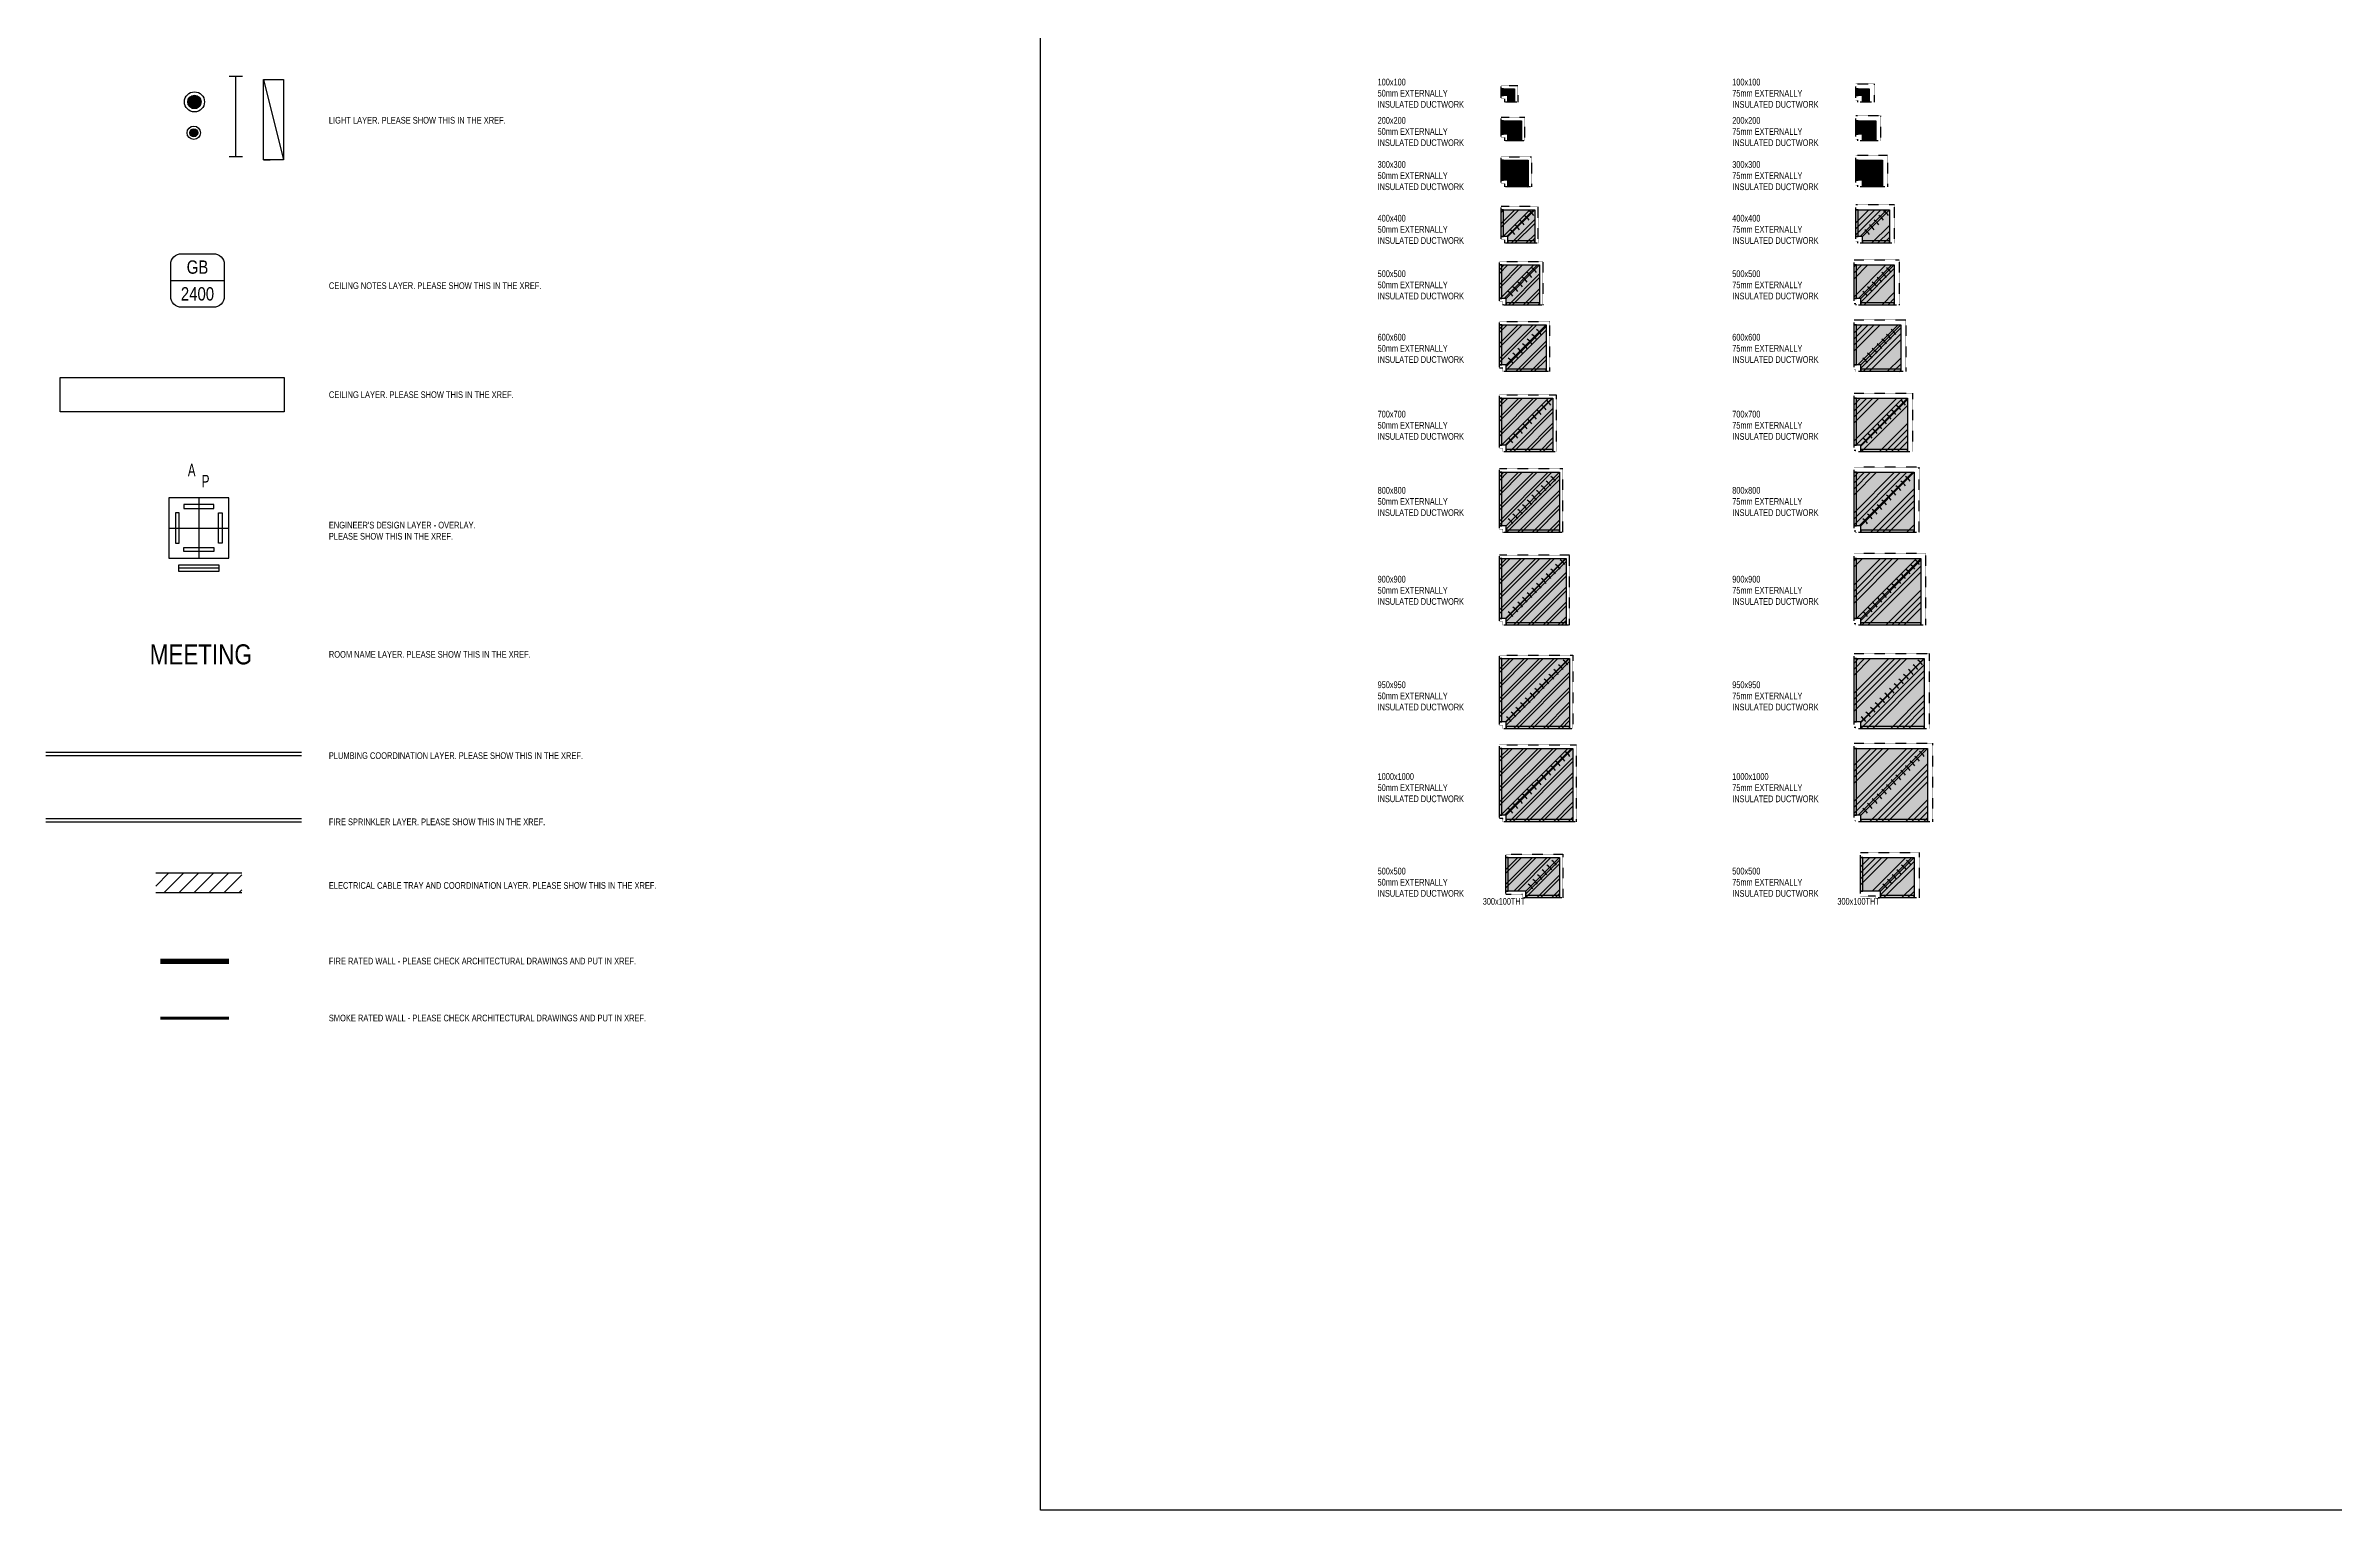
# Model space of a CAD drawing. Header units: millimetres. Extents: x 141 to 153906, y 19826 to 64501.
# Drawn here: x 77276 to 111494, y 19826 to 41723 of the extents above; entities that cross this region are included whole.
import ezdxf
from ezdxf.enums import TextEntityAlignment as Align

# ---------------------------------------------------------------- set-up
doc = ezdxf.new("R2010")
doc.units = ezdxf.units.MM
doc.set_wipeout_variables(frame=1)
for name, pattern in [('Dashed', [3, 1.5, -1.5]), ('HID', [3.5, 2, -1.5]), ('Ins', [1, 0.5, -0.5]), ('SCEN', [9, 6, -1, 1, -1])]:
    doc.linetypes.add(name, pattern=pattern)
for name, color, linetype in [('Hvac-Notes', 7, 'Continuous'), ('Hvacduct-Flange', 8, 'Continuous'), ('Hvacduct-sa', 160, 'Continuous'), ('Hvacduct-sa-Shading', 163, 'Continuous'), ('Hvacduct-TurningVanes', 1, 'Continuous'), ('HvacDuctText', 7, 'Continuous'), ('Hvacins', 118, 'Continuous'), ('HvacInsulation EX', 118, 'HID'), ('Hvactext', 7, 'Continuous'), ('Xref-Ceiling', 89, 'Continuous'), ('Xref-CeilingNotes', 89, 'Continuous'), ('Xref-ElectCoord', 81, 'Continuous'), ('Xref-FireSprinklerCoord', 20, 'Continuous'), ('Xref-FireWall', 10, 'SCEN'), ('Xref-Lights', 171, 'Continuous'), ('Xref-MechCoord', 1, 'Continuous'), ('Xref-PlumbingCoord', 150, 'Continuous'), ('Xref-RoomName', 254, 'Continuous'), ('Xref-SmokeWall', 216, 'Continuous')]:
    doc.layers.add(name, color=color, linetype=linetype)
doc.styles.add('_Arial', font='arial.ttf')
doc.styles.add('Arial Narrow_1', font='ARIALN.TTF', dxfattribs={"height": 250})
doc.styles.add('HVACS', font='ARIALN.TTF', dxfattribs={"width": 0.8})
doc.styles.add('X_17172_A_L2 Existing & Proposed$0$17172_L2 demo plan$0$CA_WD', font='ARIALN.TTF', dxfattribs={"height": 2})
doc.linetypes.add('X_17172_A_L2 Existing & Proposed$0$17172_L2 demo plan$0$CA_Fire', pattern='A,5,-2,5,-2,5,-2,["FIRE",X_17172_A_L2 Existing & Proposed$0$17172_L2 demo plan$0$CA_WD,S=1.2,R=0,X=0,Y=-1],-7', length=28)
pattern_1 = [(45, (13003.98, 21556.26), (-110.52623, 110.52623), []), (45, (13059.24, 21556.26), (-110.52623, 110.52623), [])]
pattern_2 = [(45, (13003.98, 21556.26), (-269.4077, 269.4077), []), (45, (13093.8, 21556.26), (-269.4077, 269.4077), []), (45, (13183.6, 21556.26), (-269.4077, 269.4077), []), (45, (13273.4, 21556.26), (-269.4077, 269.4077), [])]

msp = doc.modelspace()

# ---------------------------------------------------------------- hatches: boundary and pattern name
at = {"layer": 'Hvacduct-sa-Shading'}
for points in [[(99039.2, 41079.6), (99239.2, 41079.6), (99239.2, 40879.6), (99139.2, 40879.6), (99139.2, 40979.6), (99039.2, 40979.6)], [(104341.7, 41079.6), (104541.7, 41079.6), (104541.7, 40879.6), (104441.7, 40879.6), (104441.7, 40979.6), (104341.7, 40979.6)], [(99039.2, 40602.6), (99339.2, 40602.6), (99339.2, 40302.6), (99139.2, 40302.6), (99139.2, 40402.6), (99039.2, 40402.6)], [(104341.7, 40602.6), (104641.7, 40602.6), (104641.7, 40302.6), (104441.7, 40302.6), (104441.7, 40402.6), (104341.7, 40402.6)], [(99039.2, 40011.8), (99439.2, 40011.8), (99439.2, 39611.8), (99139.2, 39611.8), (99139.2, 39711.8), (99039.2, 39711.8)], [(104341.7, 40011.8), (104741.7, 40011.8), (104741.7, 39611.8), (104441.7, 39611.8), (104441.7, 39711.8), (104341.7, 39711.8)], [(99039.2, 39270.4), (99539.2, 39270.4), (99539.2, 38770.4), (99139.2, 38770.4), (99139.2, 38870.4), (99039.2, 38870.4)], [(104341.7, 39270.4), (104841.7, 39270.4), (104841.7, 38770.4), (104441.7, 38770.4), (104441.7, 38870.4), (104341.7, 38870.4)], [(99011.3, 38445.5), (99611.3, 38445.5), (99611.3, 37845.5), (99111.3, 37845.5), (99111.3, 37945.5), (99011.3, 37945.5)], [(104313.9, 38445.5), (104913.9, 38445.5), (104913.9, 37845.5), (104413.9, 37845.5), (104413.9, 37945.5), (104313.9, 37945.5)], [(99011.3, 37551.5), (99711.3, 37551.5), (99711.3, 36851.5), (99111.3, 36851.5), (99111.3, 36951.5), (99011.3, 36951.5)], [(104313.9, 37551.5), (105013.9, 37551.5), (105013.9, 36851.5), (104413.9, 36851.5), (104413.9, 36951.5), (104313.9, 36951.5)], [(99011.3, 36453.5), (99811.3, 36453.5), (99811.3, 35653.5), (99111.3, 35653.5), (99111.3, 35753.5), (99011.3, 35753.5)], [(104313.9, 36453.5), (105113.9, 36453.5), (105113.9, 35653.5), (104413.9, 35653.5), (104413.9, 35753.5), (104313.9, 35753.5)], [(99011.3, 35345.3), (99911.3, 35345.3), (99911.3, 34445.3), (99111.3, 34445.3), (99111.3, 34545.3), (99011.3, 34545.3)], [(104313.9, 35345.3), (105213.9, 35345.3), (105213.9, 34445.3), (104413.9, 34445.3), (104413.9, 34545.3), (104313.9, 34545.3)], [(99011.3, 34057.9), (100011.3, 34057.9), (100011.3, 33057.9), (99111.3, 33057.9), (99111.3, 33157.9), (99011.3, 33157.9)], [(104313.9, 34057.9), (105313.9, 34057.9), (105313.9, 33057.9), (104413.9, 33057.9), (104413.9, 33157.9), (104313.9, 33157.9)], [(99011.3, 32561.9), (100061.3, 32561.9), (100061.3, 31511.9), (99111.3, 31511.9), (99111.3, 31611.9), (99011.3, 31611.9)], [(104313.9, 32561.9), (105363.9, 32561.9), (105363.9, 31511.9), (104413.9, 31511.9), (104413.9, 31611.9), (104313.9, 31611.9)], [(99011.3, 31217.9), (100111.3, 31217.9), (100111.3, 30117.9), (99111.3, 30117.9), (99111.3, 30217.9), (99011.3, 30217.9)], [(104313.9, 31217.9), (105413.9, 31217.9), (105413.9, 30117.9), (104413.9, 30117.9), (104413.9, 30217.9), (104313.9, 30217.9)], [(99108.1, 29584.2), (99908.1, 29584.2), (99908.1, 28984.2), (99408.1, 28984.2), (99408.1, 29084.2), (99108.1, 29084.2)], [(104410.7, 29584.2), (105210.7, 29584.2), (105210.7, 28984.2), (104710.7, 28984.2), (104710.7, 29084.2), (104410.7, 29084.2)]]:
    msp.add_hatch(color=256, dxfattribs=at).paths.add_polyline_path(points)
at = {"layer": 'HvacInsulation EX'}
h = msp.add_hatch(dxfattribs=at)
h.set_pattern_fill('BRICK_EXISTING', color=256, scale=15.384615, style=0)
h.set_pattern_definition(pattern_1)
h.paths.add_polyline_path([(99039.2, 41079.6), (99239.2, 41079.6), (99239.2, 40879.6), (99139.2, 40879.6), (99139.2, 40979.6), (99039.2, 40979.6)])
h = msp.add_hatch(dxfattribs=at)
h.set_pattern_fill('ANSI34', color=256, scale=20, style=0)
h.set_pattern_definition(pattern_2)
h.paths.add_polyline_path([(104341.7, 41079.6), (104541.7, 41079.6), (104541.7, 40879.6), (104441.7, 40879.6), (104441.7, 40979.6), (104341.7, 40979.6)])
h = msp.add_hatch(dxfattribs=at)
h.set_pattern_fill('BRICK_EXISTING', color=256, scale=15.384615, style=0)
h.set_pattern_definition(pattern_1)
h.paths.add_polyline_path([(99039.2, 40602.6), (99339.2, 40602.6), (99339.2, 40302.6), (99139.2, 40302.6), (99139.2, 40402.6), (99039.2, 40402.6)])
h = msp.add_hatch(dxfattribs=at)
h.set_pattern_fill('ANSI34', color=256, scale=20, style=0)
h.set_pattern_definition(pattern_2)
h.paths.add_polyline_path([(104341.7, 40602.6), (104641.7, 40602.6), (104641.7, 40302.6), (104441.7, 40302.6), (104441.7, 40402.6), (104341.7, 40402.6)])
h = msp.add_hatch(dxfattribs=at)
h.set_pattern_fill('BRICK_EXISTING', color=256, scale=15.384615, style=0)
h.set_pattern_definition(pattern_1)
h.paths.add_polyline_path([(99039.2, 40011.8), (99439.2, 40011.8), (99439.2, 39611.8), (99139.2, 39611.8), (99139.2, 39711.8), (99039.2, 39711.8)])
h = msp.add_hatch(dxfattribs=at)
h.set_pattern_fill('ANSI34', color=256, scale=20, style=0)
h.set_pattern_definition(pattern_2)
h.paths.add_polyline_path([(104341.7, 40011.8), (104741.7, 40011.8), (104741.7, 39611.8), (104441.7, 39611.8), (104441.7, 39711.8), (104341.7, 39711.8)])
h = msp.add_hatch(dxfattribs=at)
h.set_pattern_fill('BRICK_EXISTING', color=256, scale=15.384615, style=0)
h.set_pattern_definition(pattern_1)
h.paths.add_polyline_path([(99039.2, 39270.4), (99539.2, 39270.4), (99539.2, 38770.4), (99139.2, 38770.4), (99139.2, 38870.4), (99039.2, 38870.4)])
h = msp.add_hatch(dxfattribs=at)
h.set_pattern_fill('ANSI34', color=256, scale=20, style=0)
h.set_pattern_definition(pattern_2)
h.paths.add_polyline_path([(104341.7, 39270.4), (104841.7, 39270.4), (104841.7, 38770.4), (104441.7, 38770.4), (104441.7, 38870.4), (104341.7, 38870.4)])
h = msp.add_hatch(dxfattribs=at)
h.set_pattern_fill('BRICK_EXISTING', color=256, scale=15.384615, style=0)
h.set_pattern_definition(pattern_1)
h.paths.add_polyline_path([(99011.3, 38445.5), (99611.3, 38445.5), (99611.3, 37845.5), (99111.3, 37845.5), (99111.3, 37945.5), (99011.3, 37945.5)])
h = msp.add_hatch(dxfattribs=at)
h.set_pattern_fill('ANSI34', color=256, scale=20, style=0)
h.set_pattern_definition(pattern_2)
h.paths.add_polyline_path([(104313.9, 38445.5), (104913.9, 38445.5), (104913.9, 37845.5), (104413.9, 37845.5), (104413.9, 37945.5), (104313.9, 37945.5)])
h = msp.add_hatch(dxfattribs=at)
h.set_pattern_fill('BRICK_EXISTING', color=256, scale=15.384615, style=0)
h.set_pattern_definition(pattern_1)
h.paths.add_polyline_path([(99011.3, 37551.5), (99711.3, 37551.5), (99711.3, 36851.5), (99111.3, 36851.5), (99111.3, 36951.5), (99011.3, 36951.5)])
h = msp.add_hatch(dxfattribs=at)
h.set_pattern_fill('ANSI34', color=256, scale=20, style=0)
h.set_pattern_definition(pattern_2)
h.paths.add_polyline_path([(104313.9, 37551.5), (105013.9, 37551.5), (105013.9, 36851.5), (104413.9, 36851.5), (104413.9, 36951.5), (104313.9, 36951.5)])
h = msp.add_hatch(dxfattribs=at)
h.set_pattern_fill('BRICK_EXISTING', color=256, scale=15.384615, style=0)
h.set_pattern_definition(pattern_1)
h.paths.add_polyline_path([(99011.3, 36453.5), (99811.3, 36453.5), (99811.3, 35653.5), (99111.3, 35653.5), (99111.3, 35753.5), (99011.3, 35753.5)])
h = msp.add_hatch(dxfattribs=at)
h.set_pattern_fill('ANSI34', color=256, scale=20, style=0)
h.set_pattern_definition(pattern_2)
h.paths.add_polyline_path([(104313.9, 36453.5), (105113.9, 36453.5), (105113.9, 35653.5), (104413.9, 35653.5), (104413.9, 35753.5), (104313.9, 35753.5)])
h = msp.add_hatch(dxfattribs=at)
h.set_pattern_fill('BRICK_EXISTING', color=256, scale=15.384615, style=0)
h.set_pattern_definition(pattern_1)
h.paths.add_polyline_path([(99011.3, 35345.3), (99911.3, 35345.3), (99911.3, 34445.3), (99111.3, 34445.3), (99111.3, 34545.3), (99011.3, 34545.3)])
h = msp.add_hatch(dxfattribs=at)
h.set_pattern_fill('ANSI34', color=256, scale=20, style=0)
h.set_pattern_definition(pattern_2)
h.paths.add_polyline_path([(104313.9, 35345.3), (105213.9, 35345.3), (105213.9, 34445.3), (104413.9, 34445.3), (104413.9, 34545.3), (104313.9, 34545.3)])
h = msp.add_hatch(dxfattribs=at)
h.set_pattern_fill('BRICK_EXISTING', color=256, scale=15.384615, style=0)
h.set_pattern_definition(pattern_1)
h.paths.add_polyline_path([(99011.3, 34057.9), (100011.3, 34057.9), (100011.3, 33057.9), (99111.3, 33057.9), (99111.3, 33157.9), (99011.3, 33157.9)])
h = msp.add_hatch(dxfattribs=at)
h.set_pattern_fill('ANSI34', color=256, scale=20, style=0)
h.set_pattern_definition(pattern_2)
h.paths.add_polyline_path([(104313.9, 34057.9), (105313.9, 34057.9), (105313.9, 33057.9), (104413.9, 33057.9), (104413.9, 33157.9), (104313.9, 33157.9)])
h = msp.add_hatch(dxfattribs=at)
h.set_pattern_fill('BRICK_EXISTING', color=256, scale=15.384615, style=0)
h.set_pattern_definition(pattern_1)
h.paths.add_polyline_path([(99011.3, 32561.9), (100061.3, 32561.9), (100061.3, 31511.9), (99111.3, 31511.9), (99111.3, 31611.9), (99011.3, 31611.9)])
h = msp.add_hatch(dxfattribs=at)
h.set_pattern_fill('ANSI34', color=256, scale=20, style=0)
h.set_pattern_definition(pattern_2)
h.paths.add_polyline_path([(104313.9, 32561.9), (105363.9, 32561.9), (105363.9, 31511.9), (104413.9, 31511.9), (104413.9, 31611.9), (104313.9, 31611.9)])
h = msp.add_hatch(dxfattribs=at)
h.set_pattern_fill('BRICK_EXISTING', color=256, scale=15.384615, style=0)
h.set_pattern_definition(pattern_1)
h.paths.add_polyline_path([(99011.3, 31217.9), (100111.3, 31217.9), (100111.3, 30117.9), (99111.3, 30117.9), (99111.3, 30217.9), (99011.3, 30217.9)])
h = msp.add_hatch(dxfattribs=at)
h.set_pattern_fill('ANSI34', color=256, scale=20, style=0)
h.set_pattern_definition(pattern_2)
h.paths.add_polyline_path([(104313.9, 31217.9), (105413.9, 31217.9), (105413.9, 30117.9), (104413.9, 30117.9), (104413.9, 30217.9), (104313.9, 30217.9)])
h = msp.add_hatch(dxfattribs=at)
h.set_pattern_fill('BRICK_EXISTING', color=256, scale=15.384615, style=0)
h.set_pattern_definition(pattern_1)
h.paths.add_polyline_path([(99108.1, 29584.2), (99908.1, 29584.2), (99908.1, 28984.2), (99408.1, 28984.2), (99408.1, 29084.2), (99108.1, 29084.2)])
h = msp.add_hatch(dxfattribs=at)
h.set_pattern_fill('ANSI34', color=256, scale=20, style=0)
h.set_pattern_definition(pattern_2)
h.paths.add_polyline_path([(104410.7, 29584.2), (105210.7, 29584.2), (105210.7, 28984.2), (104710.7, 28984.2), (104710.7, 29084.2), (104410.7, 29084.2)])
at = {"layer": 'Xref-Lights'}
h = msp.add_hatch(dxfattribs=at)
h.set_pattern_fill('GRATE', color=256, scale=15)
h.set_pattern_definition([(0, (73230.358, 35171.806), (0, 11.90625), []), (90, (73230.36, 35171.806), (-47.625, 3e-15), [])])
h.paths.add_polyline_path([(79598.8, 40884.1, 1), (79398.8, 40884.1, 1)])

# ---------------------------------------------------------------- linework, layer by layer
msp.add_lwpolyline([(92147.1, 64500.7), (153906.1, 64500.7), (153906.1, 19825.7), (92147.1, 19825.7)], close=True)
at = {"layer": 'Hvacduct-Flange', "elevation": 100.5, "flags": 128}
for points in [[(99039.2, 40944.6), (99039.2, 40979.6), (99074.2, 40979.6), (99074.2, 41079.6), (99039.2, 41079.6), (99039.2, 41114.6)], [(104341.7, 40944.6), (104341.7, 40979.6), (104376.7, 40979.6), (104376.7, 41079.6), (104341.7, 41079.6), (104341.7, 41114.6)], [(99274.2, 40879.6), (99239.2, 40879.6), (99239.2, 40914.6), (99139.2, 40914.6), (99139.2, 40879.6), (99104.2, 40879.6)], [(104576.7, 40879.6), (104541.7, 40879.6), (104541.7, 40914.6), (104441.7, 40914.6), (104441.7, 40879.6), (104406.7, 40879.6)], [(99039.2, 40367.6), (99039.2, 40402.6), (99074.2, 40402.6), (99074.2, 40602.6), (99039.2, 40602.6), (99039.2, 40637.6)], [(104341.7, 40367.6), (104341.7, 40402.6), (104376.7, 40402.6), (104376.7, 40602.6), (104341.7, 40602.6), (104341.7, 40637.6)], [(99039.2, 39676.8), (99039.2, 39711.8), (99074.2, 39711.8), (99074.2, 40011.8), (99039.2, 40011.8), (99039.2, 40046.8)], [(99374.2, 40302.6), (99339.2, 40302.6), (99339.2, 40337.6), (99139.2, 40337.6), (99139.2, 40302.6), (99104.2, 40302.6)], [(104341.7, 39676.8), (104341.7, 39711.8), (104376.7, 39711.8), (104376.7, 40011.8), (104341.7, 40011.8), (104341.7, 40046.8)], [(104676.7, 40302.6), (104641.7, 40302.6), (104641.7, 40337.6), (104441.7, 40337.6), (104441.7, 40302.6), (104406.7, 40302.6)], [(99474.2, 39611.8), (99439.2, 39611.8), (99439.2, 39646.8), (99139.2, 39646.8), (99139.2, 39611.8), (99104.2, 39611.8)], [(104776.7, 39611.8), (104741.7, 39611.8), (104741.7, 39646.8), (104441.7, 39646.8), (104441.7, 39611.8), (104406.7, 39611.8)], [(99039.2, 38835.4), (99039.2, 38870.4), (99074.2, 38870.4), (99074.2, 39270.4), (99039.2, 39270.4), (99039.2, 39305.4)], [(104341.7, 38835.4), (104341.7, 38870.4), (104376.7, 38870.4), (104376.7, 39270.4), (104341.7, 39270.4), (104341.7, 39305.4)], [(99574.2, 38770.4), (99539.2, 38770.4), (99539.2, 38805.4), (99139.2, 38805.4), (99139.2, 38770.4), (99104.2, 38770.4)], [(104876.7, 38770.4), (104841.7, 38770.4), (104841.7, 38805.4), (104441.7, 38805.4), (104441.7, 38770.4), (104406.7, 38770.4)], [(99011.3, 37910.5), (99011.3, 37945.5), (99046.3, 37945.5), (99046.3, 38445.5), (99011.3, 38445.5), (99011.3, 38480.5)], [(104313.9, 37910.5), (104313.9, 37945.5), (104348.9, 37945.5), (104348.9, 38445.5), (104313.9, 38445.5), (104313.9, 38480.5)], [(99646.3, 37845.5), (99611.3, 37845.5), (99611.3, 37880.5), (99111.3, 37880.5), (99111.3, 37845.5), (99076.3, 37845.5)], [(104948.9, 37845.5), (104913.9, 37845.5), (104913.9, 37880.5), (104413.9, 37880.5), (104413.9, 37845.5), (104378.9, 37845.5)], [(99011.3, 36916.5), (99011.3, 36951.5), (99046.3, 36951.5), (99046.3, 37551.5), (99011.3, 37551.5), (99011.3, 37586.5)], [(104313.9, 36916.5), (104313.9, 36951.5), (104348.9, 36951.5), (104348.9, 37551.5), (104313.9, 37551.5), (104313.9, 37586.5)], [(99746.3, 36851.5), (99711.3, 36851.5), (99711.3, 36886.5), (99111.3, 36886.5), (99111.3, 36851.5), (99076.3, 36851.5)], [(105048.9, 36851.5), (105013.9, 36851.5), (105013.9, 36886.5), (104413.9, 36886.5), (104413.9, 36851.5), (104378.9, 36851.5)], [(99011.3, 35718.5), (99011.3, 35753.5), (99046.3, 35753.5), (99046.3, 36453.5), (99011.3, 36453.5), (99011.3, 36488.5)], [(104313.9, 35718.5), (104313.9, 35753.5), (104348.9, 35753.5), (104348.9, 36453.5), (104313.9, 36453.5), (104313.9, 36488.5)], [(99846.3, 35653.5), (99811.3, 35653.5), (99811.3, 35688.5), (99111.3, 35688.5), (99111.3, 35653.5), (99076.3, 35653.5)], [(105148.9, 35653.5), (105113.9, 35653.5), (105113.9, 35688.5), (104413.9, 35688.5), (104413.9, 35653.5), (104378.9, 35653.5)], [(99011.3, 34510.3), (99011.3, 34545.3), (99046.3, 34545.3), (99046.3, 35345.3), (99011.3, 35345.3), (99011.3, 35380.3)], [(104313.9, 34510.3), (104313.9, 34545.3), (104348.9, 34545.3), (104348.9, 35345.3), (104313.9, 35345.3), (104313.9, 35380.3)], [(99946.3, 34445.3), (99911.3, 34445.3), (99911.3, 34480.3), (99111.3, 34480.3), (99111.3, 34445.3), (99076.3, 34445.3)], [(105248.9, 34445.3), (105213.9, 34445.3), (105213.9, 34480.3), (104413.9, 34480.3), (104413.9, 34445.3), (104378.9, 34445.3)], [(99011.3, 33122.9), (99011.3, 33157.9), (99046.3, 33157.9), (99046.3, 34057.9), (99011.3, 34057.9), (99011.3, 34092.9)], [(104313.9, 33122.9), (104313.9, 33157.9), (104348.9, 33157.9), (104348.9, 34057.9), (104313.9, 34057.9), (104313.9, 34092.9)], [(100046.3, 33057.9), (100011.3, 33057.9), (100011.3, 33092.9), (99111.3, 33092.9), (99111.3, 33057.9), (99076.3, 33057.9)], [(105348.9, 33057.9), (105313.9, 33057.9), (105313.9, 33092.9), (104413.9, 33092.9), (104413.9, 33057.9), (104378.9, 33057.9)], [(99011.3, 31576.9), (99011.3, 31611.9), (99046.3, 31611.9), (99046.3, 32561.9), (99011.3, 32561.9), (99011.3, 32596.9)], [(104313.9, 31576.9), (104313.9, 31611.9), (104348.9, 31611.9), (104348.9, 32561.9), (104313.9, 32561.9), (104313.9, 32596.9)], [(100096.3, 31511.9), (100061.3, 31511.9), (100061.3, 31546.9), (99111.3, 31546.9), (99111.3, 31511.9), (99076.3, 31511.9)], [(105398.9, 31511.9), (105363.9, 31511.9), (105363.9, 31546.9), (104413.9, 31546.9), (104413.9, 31511.9), (104378.9, 31511.9)], [(99011.3, 30182.9), (99011.3, 30217.9), (99046.3, 30217.9), (99046.3, 31217.9), (99011.3, 31217.9), (99011.3, 31252.9)], [(104313.9, 30182.9), (104313.9, 30217.9), (104348.9, 30217.9), (104348.9, 31217.9), (104313.9, 31217.9), (104313.9, 31252.9)], [(100146.3, 30117.9), (100111.3, 30117.9), (100111.3, 30152.9), (99111.3, 30152.9), (99111.3, 30117.9), (99076.3, 30117.9)], [(105448.9, 30117.9), (105413.9, 30117.9), (105413.9, 30152.9), (104413.9, 30152.9), (104413.9, 30117.9), (104378.9, 30117.9)], [(99108.1, 29049.2), (99108.1, 29084.2), (99143.1, 29084.2), (99143.1, 29584.2), (99108.1, 29584.2), (99108.1, 29619.2)], [(104410.7, 29049.2), (104410.7, 29084.2), (104445.7, 29084.2), (104445.7, 29584.2), (104410.7, 29584.2), (104410.7, 29619.2)], [(99943.1, 28984.2), (99908.1, 28984.2), (99908.1, 29019.2), (99408.1, 29019.2), (99408.1, 28984.2), (99373.1, 28984.2)], [(105245.7, 28984.2), (105210.7, 28984.2), (105210.7, 29019.2), (104710.7, 29019.2), (104710.7, 28984.2), (104675.7, 28984.2)]]:
    msp.add_lwpolyline(points, dxfattribs=at)
at = {"layer": 'Hvacduct-sa', "elevation": 100.5, "flags": 128}
for points in [[(99039.2, 41079.6), (99239.2, 41079.6), (99239.2, 40879.6), (99139.2, 40879.6), (99139.2, 40979.6), (99039.2, 40979.6)], [(104341.7, 41079.6), (104541.7, 41079.6), (104541.7, 40879.6), (104441.7, 40879.6), (104441.7, 40979.6), (104341.7, 40979.6)], [(99039.2, 40602.6), (99339.2, 40602.6), (99339.2, 40302.6), (99139.2, 40302.6), (99139.2, 40402.6), (99039.2, 40402.6)], [(104341.7, 40602.6), (104641.7, 40602.6), (104641.7, 40302.6), (104441.7, 40302.6), (104441.7, 40402.6), (104341.7, 40402.6)], [(99039.2, 40011.8), (99439.2, 40011.8), (99439.2, 39611.8), (99139.2, 39611.8), (99139.2, 39711.8), (99039.2, 39711.8)], [(104341.7, 40011.8), (104741.7, 40011.8), (104741.7, 39611.8), (104441.7, 39611.8), (104441.7, 39711.8), (104341.7, 39711.8)], [(99039.2, 39270.4), (99539.2, 39270.4), (99539.2, 38770.4), (99139.2, 38770.4), (99139.2, 38870.4), (99039.2, 38870.4)], [(104341.7, 39270.4), (104841.7, 39270.4), (104841.7, 38770.4), (104441.7, 38770.4), (104441.7, 38870.4), (104341.7, 38870.4)], [(99011.3, 38445.5), (99611.3, 38445.5), (99611.3, 37845.5), (99111.3, 37845.5), (99111.3, 37945.5), (99011.3, 37945.5)], [(104313.9, 38445.5), (104913.9, 38445.5), (104913.9, 37845.5), (104413.9, 37845.5), (104413.9, 37945.5), (104313.9, 37945.5)], [(99011.3, 37551.5), (99711.3, 37551.5), (99711.3, 36851.5), (99111.3, 36851.5), (99111.3, 36951.5), (99011.3, 36951.5)], [(104313.9, 37551.5), (105013.9, 37551.5), (105013.9, 36851.5), (104413.9, 36851.5), (104413.9, 36951.5), (104313.9, 36951.5)], [(99011.3, 36453.5), (99811.3, 36453.5), (99811.3, 35653.5), (99111.3, 35653.5), (99111.3, 35753.5), (99011.3, 35753.5)], [(104313.9, 36453.5), (105113.9, 36453.5), (105113.9, 35653.5), (104413.9, 35653.5), (104413.9, 35753.5), (104313.9, 35753.5)], [(99011.3, 35345.3), (99911.3, 35345.3), (99911.3, 34445.3), (99111.3, 34445.3), (99111.3, 34545.3), (99011.3, 34545.3)], [(104313.9, 35345.3), (105213.9, 35345.3), (105213.9, 34445.3), (104413.9, 34445.3), (104413.9, 34545.3), (104313.9, 34545.3)], [(99011.3, 34057.9), (100011.3, 34057.9), (100011.3, 33057.9), (99111.3, 33057.9), (99111.3, 33157.9), (99011.3, 33157.9)], [(104313.9, 34057.9), (105313.9, 34057.9), (105313.9, 33057.9), (104413.9, 33057.9), (104413.9, 33157.9), (104313.9, 33157.9)], [(99011.3, 32561.9), (100061.3, 32561.9), (100061.3, 31511.9), (99111.3, 31511.9), (99111.3, 31611.9), (99011.3, 31611.9)], [(104313.9, 32561.9), (105363.9, 32561.9), (105363.9, 31511.9), (104413.9, 31511.9), (104413.9, 31611.9), (104313.9, 31611.9)], [(99011.3, 31217.9), (100111.3, 31217.9), (100111.3, 30117.9), (99111.3, 30117.9), (99111.3, 30217.9), (99011.3, 30217.9)], [(104313.9, 31217.9), (105413.9, 31217.9), (105413.9, 30117.9), (104413.9, 30117.9), (104413.9, 30217.9), (104313.9, 30217.9)], [(99108.1, 29584.2), (99908.1, 29584.2), (99908.1, 28984.2), (99408.1, 28984.2), (99408.1, 29084.2), (99108.1, 29084.2)], [(104410.7, 29584.2), (105210.7, 29584.2), (105210.7, 28984.2), (104710.7, 28984.2), (104710.7, 29084.2), (104410.7, 29084.2)]]:
    msp.add_lwpolyline(points, close=True, dxfattribs=at)
at = {"layer": 'Hvacduct-TurningVanes', "elevation": 100.5, "flags": 128}
for points in [[(99139.2, 40402.6), (99339.2, 40602.6)], [(104441.7, 40402.6), (104641.7, 40602.6)], [(99139.2, 39711.8), (99439.2, 40011.8)], [(104441.7, 39711.8), (104741.7, 40011.8)], [(99139.2, 38870.4), (99539.2, 39270.4)], [(104441.7, 38870.4), (104841.7, 39270.4)], [(99111.3, 37945.5), (99611.3, 38445.5)], [(104413.9, 37945.5), (104913.9, 38445.5)], [(99111.3, 36951.5), (99711.3, 37551.5)], [(104413.9, 36951.5), (105013.9, 37551.5)], [(99111.3, 35753.5), (99811.3, 36453.5)], [(104413.9, 35753.5), (105113.9, 36453.5)], [(99111.3, 34545.3), (99911.3, 35345.3)], [(104413.9, 34545.3), (105213.9, 35345.3)], [(99111.3, 33157.9), (100011.3, 34057.9)], [(104413.9, 33157.9), (105313.9, 34057.9)], [(99111.3, 31611.9), (100061.3, 32561.9)], [(104413.9, 31611.9), (105363.9, 32561.9)], [(99111.3, 30217.9), (100111.3, 31217.9)], [(104413.9, 30217.9), (105413.9, 31217.9)], [(99408.1, 29084.2), (99908.1, 29584.2)], [(104710.7, 29084.2), (105210.7, 29584.2)]]:
    msp.add_lwpolyline(points, dxfattribs=at)
at = {"layer": 'Hvacduct-TurningVanes'}
for centre in [(98984.4, 40247.7, 100.5), (99055.1, 40318.4, 100.5), (99125.8, 40389.1, 100.5), (104287, 40247.7, 100.5), (104357.7, 40318.4, 100.5), (104428.4, 40389.1, 100.5), (98998.8, 39571.4, 100.5), (99069.5, 39642.1, 100.5), (99140.2, 39712.8, 100.5), (99211, 39783.5, 100.5), (104301.4, 39571.4, 100.5), (104372.1, 39642.1, 100.5), (104442.8, 39712.8, 100.5), (104513.5, 39783.5, 100.5), (99103.8, 38835.1, 100.5), (99174.5, 38905.8, 100.5), (99245.3, 38976.5, 100.5), (99316, 39047.2, 100.5), (104406.4, 38835.1, 100.5), (104477.1, 38905.8, 100.5), (104547.8, 38976.5, 100.5), (104618.5, 39047.2, 100.5), (99033.1, 38764.4, 100.5), (104335.7, 38764.4, 100.5), (99288.1, 38122.3, 100.5), (99358.8, 38193, 100.5), (104590.7, 38122.3, 100.5), (104661.4, 38193, 100.5), (99005.3, 37839.4, 100.5), (99076, 37910.1, 100.5), (99146.7, 37980.8, 100.5), (99217.4, 38051.5, 100.5), (104307.8, 37839.4, 100.5), (104378.5, 37910.1, 100.5), (104449.2, 37980.8, 100.5), (104519.9, 38051.5, 100.5), (99288.1, 37128.2, 100.5), (99358.8, 37198.9, 100.5), (99429.5, 37269.6, 100.5), (104590.7, 37128.2, 100.5), (104661.4, 37198.9, 100.5), (104732.1, 37269.6, 100.5), (99005.3, 36845.4, 100.5), (99076, 36916.1, 100.5), (99146.7, 36986.8, 100.5), (99217.4, 37057.5, 100.5), (104307.8, 36845.4, 100.5), (104378.5, 36916.1, 100.5), (104449.2, 36986.8, 100.5), (104519.9, 37057.5, 100.5), (99429.5, 36071.7, 100.5), (99500.2, 36142.4, 100.5), (99570.9, 36213.1, 100.5), (104732.1, 36071.7, 100.5), (104802.7, 36142.4, 100.5), (104873.4, 36213.1, 100.5), (99146.7, 35788.8, 100.5), (99217.4, 35859.6, 100.5), (99288.1, 35930.3, 100.5), (99358.8, 36001, 100.5), (104449.2, 35788.8, 100.5), (104519.9, 35859.6, 100.5), (104590.7, 35930.3, 100.5), (104661.4, 36001, 100.5), (99005.3, 35647.4, 100.5), (99076, 35718.1, 100.5), (104307.8, 35647.4, 100.5), (104378.5, 35718.1, 100.5), (99641.7, 35075.6, 100.5), (104944.2, 35075.6, 100.5), (99288.1, 34722.1, 100.5), (99358.8, 34792.8, 100.5), (99429.5, 34863.5, 100.5), (99500.2, 34934.2, 100.5), (99571, 35004.9, 100.5), (104590.7, 34722.1, 100.5), (104661.4, 34792.8, 100.5), (104732.1, 34863.5, 100.5), (104802.8, 34934.2, 100.5), (104873.5, 35004.9, 100.5), (99005.3, 34439.2, 100.5), (99076, 34509.9, 100.5), (99146.7, 34580.6, 100.5), (99217.4, 34651.4, 100.5), (104307.8, 34439.2, 100.5), (104378.5, 34509.9, 100.5), (104449.2, 34580.6, 100.5), (104519.9, 34651.4, 100.5), (99641.8, 33688, 100.5), (99712.5, 33758.7, 100.5), (99783.3, 33829.5, 100.5), (104944.4, 33688, 100.5), (105015.1, 33758.7, 100.5), (105085.8, 33829.5, 100.5), (99288.1, 33334.7, 100.5), (99358.8, 33405.4, 100.5), (99429.5, 33476.1, 100.5), (99500.4, 33546.6, 100.5), (99571.1, 33617.3, 100.5), (104590.7, 33334.7, 100.5), (104661.4, 33405.4, 100.5), (104732.1, 33476.1, 100.5), (104803, 33546.6, 100.5), (104873.7, 33617.3, 100.5), (99005.3, 33051.8, 100.5), (99076, 33122.5, 100.5), (99146.7, 33193.2, 100.5), (99217.4, 33263.9, 100.5), (104307.8, 33051.8, 100.5), (104378.5, 33122.5, 100.5), (104449.2, 33193.2, 100.5), (104519.9, 33263.9, 100.5), (99826.9, 32327.4, 100.5), (105129.5, 32327.4, 100.5), (99473.4, 31973.9, 100.5), (99544.1, 32044.6, 100.5), (99614.8, 32115.3, 100.5), (99685.5, 32186, 100.5), (99756.2, 32256.7, 100.5), (104775.9, 31973.9, 100.5), (104846.6, 32044.6, 100.5), (104917.3, 32115.3, 100.5), (104988.1, 32186, 100.5), (105058.8, 32256.7, 100.5), (99119.7, 31620.5, 100.5), (99190.4, 31691.2, 100.5), (99261.1, 31761.9, 100.5), (99331.8, 31832.6, 100.5), (99402.5, 31903.3, 100.5), (104422.2, 31620.5, 100.5), (104492.9, 31691.2, 100.5), (104563.6, 31761.9, 100.5), (104634.3, 31832.6, 100.5), (104705, 31903.3, 100.5), (98978.2, 31479.1, 100.5), (99048.9, 31549.8, 100.5), (104280.8, 31479.1, 100.5), (104351.5, 31549.8, 100.5), (99854, 30960.2, 100.5), (105156.5, 30960.2, 100.5), (99500.4, 30606.7, 100.5), (99571.1, 30677.4, 100.5), (99641.8, 30748.1, 100.5), (99712.5, 30818.8, 100.5), (99783.3, 30889.5, 100.5), (104803, 30606.7, 100.5), (104873.7, 30677.4, 100.5), (104944.4, 30748.1, 100.5), (105015.1, 30818.8, 100.5), (105085.8, 30889.5, 100.5), (99146.7, 30253.3, 100.5), (99217.4, 30324, 100.5), (99288.1, 30394.7, 100.5), (99358.8, 30465.4, 100.5), (99429.5, 30536.1, 100.5), (104449.2, 30253.3, 100.5), (104519.9, 30324, 100.5), (104590.7, 30394.7, 100.5), (104661.4, 30465.4, 100.5), (104732.1, 30536.1, 100.5), (99005.3, 30111.9, 100.5), (99076, 30182.6, 100.5), (104307.8, 30111.9, 100.5), (104378.5, 30182.6, 100.5), (99584.9, 29260.9, 100.5), (99655.6, 29331.7, 100.5), (104887.4, 29260.9, 100.5), (104958.2, 29331.7, 100.5), (99302.1, 28978.1, 100.5), (99372.8, 29048.8, 100.5), (99443.5, 29119.5, 100.5), (99514.2, 29190.2, 100.5), (104604.6, 28978.1, 100.5), (104675.3, 29048.8, 100.5), (104746, 29119.5, 100.5), (104816.7, 29190.2, 100.5)]:
    msp.add_arc(centre, 250, 33.48431, 56.55823, dxfattribs=at)
at = {"layer": 'Hvacins', "linetype": 'Ins', "elevation": 100.5}
for points in [[(99039.2, 41129.6), (99289.2, 41129.6), (99289.2, 40879.6)], [(104341.7, 41154.6), (104616.7, 41154.6), (104616.7, 40879.6)], [(99039.2, 40929.6), (99089.2, 40929.6), (99089.2, 40879.6)], [(104341.7, 40904.6), (104366.7, 40904.6), (104366.7, 40879.6)], [(99389.2, 40302.6), (99389.2, 40652.6), (99039.2, 40652.6)], [(104716.7, 40302.6), (104716.7, 40677.6), (104341.7, 40677.6)], [(99039.2, 40352.6), (99089.2, 40352.6), (99089.2, 40302.6)], [(99039.2, 40061.8), (99489.2, 40061.8), (99489.2, 39611.8)], [(104341.7, 40327.6), (104366.7, 40327.6), (104366.7, 40302.6)], [(104341.7, 40086.8), (104816.7, 40086.8), (104816.7, 39611.8)], [(99039.2, 39661.8), (99089.2, 39661.8), (99089.2, 39611.8)], [(104341.7, 39636.8), (104366.7, 39636.8), (104366.7, 39611.8)], [(99589.2, 38770.4), (99589.2, 39320.4), (99039.2, 39320.4)], [(104916.7, 38770.4), (104916.7, 39345.4), (104341.7, 39345.4)], [(99039.2, 38820.4), (99089.2, 38820.4), (99089.2, 38770.4)], [(104341.7, 38795.4), (104366.7, 38795.4), (104366.7, 38770.4)], [(99011.3, 38495.5), (99661.3, 38495.5), (99661.3, 37845.5)], [(104313.9, 38520.5), (104988.9, 38520.5), (104988.9, 37845.5)], [(99011.3, 37895.5), (99061.3, 37895.5), (99061.3, 37845.5)], [(104313.9, 37870.5), (104338.9, 37870.5), (104338.9, 37845.5)], [(99011.3, 37601.5), (99761.3, 37601.5), (99761.3, 36851.5)], [(104313.9, 37626.5), (105088.9, 37626.5), (105088.9, 36851.5)], [(99061.3, 36851.5), (99061.3, 36901.5), (99011.3, 36901.5)], [(104338.9, 36851.5), (104338.9, 36876.5), (104313.9, 36876.5)], [(99011.3, 36503.5), (99861.3, 36503.5), (99861.3, 35653.5)], [(104313.9, 36528.5), (105188.9, 36528.5), (105188.9, 35653.5)], [(99011.3, 35703.5), (99061.3, 35703.5), (99061.3, 35653.5)], [(104313.9, 35678.5), (104338.9, 35678.5), (104338.9, 35653.5)], [(99961.3, 34445.3), (99961.3, 35395.3), (99011.3, 35395.3)], [(105288.9, 34445.3), (105288.9, 35420.3), (104313.9, 35420.3)], [(99011.3, 34495.3), (99061.3, 34495.3), (99061.3, 34445.3)], [(104313.9, 34470.3), (104338.9, 34470.3), (104338.9, 34445.3)], [(100061.3, 33057.9), (100061.3, 34107.9), (99011.3, 34107.9)], [(105388.9, 33057.9), (105388.9, 34132.9), (104313.9, 34132.9)], [(99011.3, 33107.9), (99061.3, 33107.9), (99061.3, 33057.9)], [(104313.9, 33082.9), (104338.9, 33082.9), (104338.9, 33057.9)], [(99011.3, 32611.9), (100111.3, 32611.9), (100111.3, 31511.9)], [(104313.9, 32636.9), (105438.9, 32636.9), (105438.9, 31511.9)], [(99011.3, 31561.9), (99061.3, 31561.9), (99061.3, 31511.9)], [(104313.9, 31536.9), (104338.9, 31536.9), (104338.9, 31511.9)], [(99011.3, 31267.9), (100161.3, 31267.9), (100161.3, 30117.9)], [(104313.9, 31292.9), (105488.9, 31292.9), (105488.9, 30117.9)], [(99061.3, 30117.9), (99061.3, 30167.9), (99011.3, 30167.9)], [(104338.9, 30117.9), (104338.9, 30142.9), (104313.9, 30142.9)], [(99108.1, 29634.2), (99958.1, 29634.2), (99958.1, 28984.2)], [(104410.7, 29659.2), (105285.7, 29659.2), (105285.7, 28984.2)], [(99358.1, 28984.2), (99358.1, 29034.2), (99108.1, 29034.2)], [(104635.7, 28984.2), (104635.7, 29009.2), (104410.7, 29009.2)]]:
    msp.add_lwpolyline(points, dxfattribs=at)
at = {"layer": 'Xref-Ceiling', "elevation": 100.5}
msp.add_lwpolyline([(77489.6, 36764.6), (80841.4, 36764.6), (80841.4, 36251.3), (77489.6, 36251.3)], close=True, dxfattribs=at)
at = {"layer": 'Xref-CeilingNotes', "linetype": 'ByBlock'}
msp.add_line((79144.1, 38214, 100.5), (79944.1, 38214, 100.5), dxfattribs=at)
at = {"layer": 'Xref-CeilingNotes', "linetype": 'ByBlock', "elevation": 100.5}
msp.add_lwpolyline([(79144.1, 37974), (79144.1, 38454, -0.4142136), (79304.1, 38614), (79784.1, 38614, -0.4142136), (79944.1, 38454), (79944.1, 37974, -0.4142136), (79784.1, 37814), (79304.1, 37814, -0.4142136)], format="xyb", close=True, dxfattribs=at)
at = {"layer": 'Xref-ElectCoord'}
for p, q in [((78920.8, 29159.3, 100.5), (79117.2, 29355.7, 100.5)), ((79041.8, 29055.7, 100.5), (79341.8, 29355.7, 100.5)), ((79266.3, 29055.7, 100.5), (79566.3, 29355.7, 100.5)), ((79490.8, 29055.7, 100.5), (79790.8, 29355.7, 100.5)), ((79715.3, 29055.7, 100.5), (80015.3, 29355.7, 100.5)), ((79939.8, 29055.7, 100.5), (80209, 29324.9, 100.5)), ((80164.3, 29055.7, 100.5), (80209, 29100.4, 100.5))]:
    msp.add_line(p, q, dxfattribs=at)
at = {"layer": 'Xref-ElectCoord', "linetype": 'Continuous', "elevation": 100.5}
for points in [[(78920.8, 29355.7), (80209, 29355.7)], [(80209, 29055.7), (78920.8, 29055.7)]]:
    msp.add_lwpolyline(points, dxfattribs=at)
at = {"layer": 'Xref-FireSprinklerCoord'}
for p, q in [((77275.5, 30171.2, 100.5), (81099.7, 30171.2, 100.5)), ((77275.5, 30121.2, 100.5), (81099.7, 30121.2, 100.5))]:
    msp.add_line(p, q, dxfattribs=at)
at = {"layer": 'Xref-FireWall', "linetype": 'X_17172_A_L2 Existing & Proposed$0$17172_L2 demo plan$0$CA_Fire', "ltscale": 0.5, "const_width": 80, "elevation": 100.5}
msp.add_lwpolyline([(78990, 28034.7), (80013.1, 28034.7)], dxfattribs=at)
at = {"layer": 'Xref-Lights', "linetype": 'Continuous'}
for p, q in [((80017.4, 41267.7, 100.5), (80217.4, 41267.7, 100.5)), ((80117.4, 40067.7, 100.5), (80117.4, 41267.7, 100.5)), ((80531, 40020.1, 100.5), (80531, 41220.1, 100.5)), ((80531, 41220.1, 100.5), (80831, 41220.1, 100.5)), ((80531, 41220.1, 100.5), (80831, 40020.1, 100.5)), ((80831, 41220.1, 100.5), (80831, 40020.1, 100.5)), ((80017.4, 40067.7, 100.5), (80217.4, 40067.7, 100.5)), ((80531, 40020.1, 100.5), (80631, 40020.1, 100.5)), ((80831, 40020.1, 100.5), (80531, 40020.1, 100.5))]:
    msp.add_line(p, q, dxfattribs=at)
at = {"layer": 'Xref-Lights'}
for radius in [150, 100]:
    msp.add_circle((79498.8, 40884.1, 100.5), radius, dxfattribs=at)
at = {"layer": 'Xref-MechCoord'}
for p, q in [((79564.6, 34962.4, 100.5), (79564.6, 34062.4, 100.5)), ((79114.6, 34512.4, 100.5), (80014.6, 34512.4, 100.5)), ((79264.6, 33862.4, 100.5), (79264.6, 33962.4, 100.5)), ((79264.6, 33962.4, 100.5), (79864.6, 33962.4, 100.5)), ((79864.6, 33912.4, 100.5), (79264.6, 33912.4, 100.5)), ((79864.6, 33962.4, 100.5), (79864.6, 33862.4, 100.5)), ((79864.6, 33862.4, 100.5), (79264.6, 33862.4, 100.5))]:
    msp.add_line(p, q, dxfattribs=at)
at = {"layer": 'Xref-MechCoord', "elevation": 100.5}
for points in [[(79114.6, 34062.4), (80014.6, 34062.4), (80014.6, 34962.4), (79114.6, 34962.4)], [(79270.9, 34287.4), (79270.9, 34737.4), (79214.6, 34737.4), (79214.6, 34287.4)], [(79339.6, 34806.1), (79789.6, 34806.1), (79789.6, 34862.4), (79339.6, 34862.4)], [(79858.4, 34287.4), (79858.4, 34737.4), (79914.6, 34737.4), (79914.6, 34287.4)], [(79339.6, 34218.6), (79789.6, 34218.6), (79789.6, 34162.4), (79339.6, 34162.4)]]:
    msp.add_lwpolyline(points, close=True, dxfattribs=at)
at = {"layer": 'Xref-PlumbingCoord'}
for p, q in [((77275.5, 31161.2, 100.5), (81099.7, 31161.2, 100.5)), ((77275.5, 31111.2, 100.5), (81099.7, 31111.2, 100.5))]:
    msp.add_line(p, q, dxfattribs=at)
at = {"layer": 'Xref-SmokeWall', "linetype": 'Dashed', "lineweight": 35, "const_width": 45, "elevation": 100.5}
msp.add_lwpolyline([(78990, 27183.3), (80013.1, 27183.3)], dxfattribs=at)

# ---------------------------------------------------------------- texts
at = {"layer": 'Hvac-Notes', "linetype": 'Continuous', "char_height": 100, "attachment_point": 4, "style": '_Arial'}
for s, insert in [('\\W0.8;LIGHT LAYER. PLEASE SHOW THIS IN THE XREF.', (81508.6, 40609, 100.5)), ('\\W0.8;CEILING NOTES LAYER. PLEASE SHOW THIS IN THE XREF.', (81508.6, 38135.9, 100.5)), ('\\W0.8;CEILING LAYER. PLEASE SHOW THIS IN THE XREF.', (81508.6, 36505.6, 100.5)), ("\\W0.8;ENGINEER'S DESIGN LAYER - OVERLAY.\\PPLEASE SHOW THIS IN THE XREF.", (81508.6, 34471.8, 100.5)), ('\\W0.8;ROOM NAME LAYER. PLEASE SHOW THIS IN THE XREF.', (81508.6, 32622.2, 100.5)), ('\\W0.8;PLUMBING COORDINATION LAYER. PLEASE SHOW THIS IN THE XREF.', (81508.6, 31108.4, 100.5)), ('\\W0.8;FIRE SPRINKLER LAYER. PLEASE SHOW THIS IN THE XREF.', (81508.6, 30118.4, 100.5)), ('\\W0.8;ELECTRICAL CABLE TRAY AND COORDINATION LAYER. PLEASE SHOW THIS IN THE XREF.', (81508.6, 29166.9, 100.5)), ('\\W0.8;FIRE RATED WALL - PLEASE CHECK ARCHITECTURAL DRAWINGS AND PUT IN XREF.', (81508.6, 28036.6, 100.5)), ('\\W0.8;SMOKE RATED WALL - PLEASE CHECK ARCHITECTURAL DRAWINGS AND PUT IN XREF.', (81508.6, 27185.1, 100.5))]:
    msp.add_mtext_dynamic_manual_height_columns(s, width=5382.733, gutter_width=1, heights=[0], dxfattribs=dict(at, insert=insert))
at = {"layer": 'HvacDuctText', "style": 'Arial Narrow_1', "width": 0.8}
for p in [(98762.5, 28880.3, 100.5), (104065.1, 28880.3, 100.5)]:
    msp.add_text('300x100THT', height=100, dxfattribs=at).set_placement(p)
at = {"layer": 'Hvactext', "char_height": 100, "width": 4256.046, "attachment_point": 1, "style": 'Arial Narrow_1'}
for s, insert in [('\\W0.8;100x100 \\P50mm EXTERNALLY \\PINSULATED DUCTWORK\\P', (97190.4, 41230.2, 100.5)), ('\\W0.8;100x100 \\P75mm EXTERNALLY \\PINSULATED DUCTWORK\\P', (102492.9, 41230, 100.5)), ('\\W0.8;200x200 \\P50mm EXTERNALLY \\PINSULATED DUCTWORK\\P', (97190.4, 40657.3, 100.5)), ('\\W0.8;200x200 \\P75mm EXTERNALLY \\PINSULATED DUCTWORK\\P', (102492.9, 40657.1, 100.5)), ('\\W0.8;300x300\\P50mm EXTERNALLY \\PINSULATED DUCTWORK\\P', (97190.4, 39998.6, 100.5)), ('\\W0.8;300x300\\P75mm EXTERNALLY \\PINSULATED DUCTWORK\\P', (102492.9, 39998.4, 100.5)), ('\\W0.8;400x400\\P50mm EXTERNALLY \\PINSULATED DUCTWORK\\P', (97190.4, 39194.5, 100.5)), ('\\W0.8;400x400\\P75mm EXTERNALLY \\PINSULATED DUCTWORK\\P', (102492.9, 39194.4, 100.5)), ('\\W0.8;500x500 \\P50mm EXTERNALLY \\PINSULATED DUCTWORK\\P', (97190.4, 38364.6, 100.5)), ('\\W0.8;500x500 \\P75mm EXTERNALLY \\PINSULATED DUCTWORK\\P', (102492.9, 38364.4, 100.5)), ('\\W0.8;600x600\\P50mm EXTERNALLY \\PINSULATED DUCTWORK\\P', (97190.4, 37415.3, 100.5)), ('\\W0.8;600x600\\P75mm EXTERNALLY \\PINSULATED DUCTWORK\\P', (102492.9, 37415.1, 100.5)), ('\\W0.8;700x700\\P50mm EXTERNALLY \\PINSULATED DUCTWORK\\P', (97190.4, 36265.3, 100.5)), ('\\W0.8;700x700\\P75mm EXTERNALLY \\PINSULATED DUCTWORK\\P', (102492.9, 36265.1, 100.5)), ('\\W0.8;800x800\\P50mm EXTERNALLY \\PINSULATED DUCTWORK\\P', (97190.4, 35126.2, 100.5)), ('\\W0.8;800x800\\P75mm EXTERNALLY \\PINSULATED DUCTWORK\\P', (102492.9, 35126, 100.5)), ('\\W0.8;900x900\\P50mm EXTERNALLY \\PINSULATED DUCTWORK\\P', (97190.4, 33797.2, 100.5)), ('\\W0.8;900x900\\P75mm EXTERNALLY \\PINSULATED DUCTWORK\\P', (102492.9, 33797, 100.5)), ('\\W0.8;950x950 \\P50mm EXTERNALLY \\PINSULATED DUCTWORK\\P', (97190.4, 32218.6, 100.5)), ('\\W0.8;950x950 \\P75mm EXTERNALLY \\PINSULATED DUCTWORK\\P', (102492.9, 32218.5, 100.5)), ('\\W0.8;1000x1000 \\P50mm EXTERNALLY \\PINSULATED DUCTWORK\\P', (97190.4, 30846.5, 100.5)), ('\\W0.8;1000x1000 \\P75mm EXTERNALLY \\PINSULATED DUCTWORK\\P', (102492.9, 30846.3, 100.5)), ('\\W0.8;500x500 \\P50mm EXTERNALLY \\PINSULATED DUCTWORK\\P', (97190.4, 29432.4, 100.5)), ('\\W0.8;500x500 \\P75mm EXTERNALLY \\PINSULATED DUCTWORK\\P', (102492.9, 29432.2, 100.5))]:
    msp.add_mtext(s, dxfattribs=dict(at, insert=insert))
at = {"layer": 'Xref-CeilingNotes', "linetype": 'ByBlock', "style": '_Arial', "width": 0.8}
msp.add_attdef('GB', text='GB', height=200, dxfattribs=at).set_placement((79544.1, 38414, 100.5), align=Align.MIDDLE_CENTER)
msp.add_attdef('2400', text='2400', height=200, dxfattribs=at).set_placement((79544.1, 38014, 100.5), align=Align.MIDDLE)
at = {"layer": 'Xref-MechCoord', "linetype": 'Continuous', "style": 'HVACS', "width": 0.8}
for s, p in [('A', (79400.3, 35285.7, 100.5)), ('P', (79608.8, 35119.4, 100.5))]:
    msp.add_text(s, height=187.5, dxfattribs=at).set_placement(p)
at = {"layer": 'Xref-RoomName', "insert": (78845.1, 32773.2, 100.5), "char_height": 300, "attachment_point": 1, "style": '_Arial'}
msp.add_mtext_dynamic_manual_height_columns('\\pxqc;\\W0.8;MEETING', width=1496.75, gutter_width=1000, heights=[0], dxfattribs=at)

# ---------------------------------------------------------------- wipeouts: each hides what was drawn before it
msp.add_wipeout([(79412.6, 40484.7), (79420.9, 40493), (79429.4, 40500), (79439.5, 40506.5), (79448.7, 40511.2), (79458.4, 40514.7), (79468.8, 40517), (79479.6, 40518.5), (79490.5, 40519.8), (79499.3, 40519.4), (79513.5, 40517), (79523.3, 40513.4), (79535.3, 40507.5), (79547.9, 40500.3), (79558.2, 40491.6), (79567.5, 40480.4), (79574.5, 40468.5), (79578.5, 40458.3), (79582.7, 40445.5), (79585.5, 40433), (79583.2, 40411.9), (79582.7, 40401.9), (79580.1, 40391.9), (79576.9, 40381.9), (79571.1, 40371.3), (79563.5, 40361.8), (79555, 40351.8), (79544.3, 40341.7), (79531, 40335.1), (79521, 40330.9), (79507.3, 40326.3), (79496.8, 40324.7), (79486.2, 40323.7), (79476.2, 40325.5), (79467.6, 40327.4), (79459.9, 40329.6), (79439.8, 40337.5), (79429.8, 40346.5), (79421.9, 40353), (79414.5, 40360.6), (79407.7, 40371.6), (79400.1, 40384.3), (79397.1, 40393.4), (79394.7, 40402), (79392.2, 40415.8), (79392.3, 40434.2), (79397.9, 40457), (79403.4, 40470.4), (79409.6, 40481.1), (79411, 40482.9)]).translate(0, 0, 100.5).dxf.layer = 'Xref-Lights'

# ---------------------------------------------------------------- next in the draw order: hatches: boundary and pattern name
at = {"layer": 'Xref-Lights'}
h = msp.add_hatch(color=256, dxfattribs=at)
h.dxf.hatch_style = 1
h.paths.add_polyline_path([(79428.8, 40421.8, 1), (79548.8, 40421.8, 1)])

# ---------------------------------------------------------------- next in the draw order: linework, layer by layer
for radius in [100, 60]:
    msp.add_circle((79488.8, 40421.8, 100.5), radius, dxfattribs=at)

doc.saveas('drawing.dxf')
